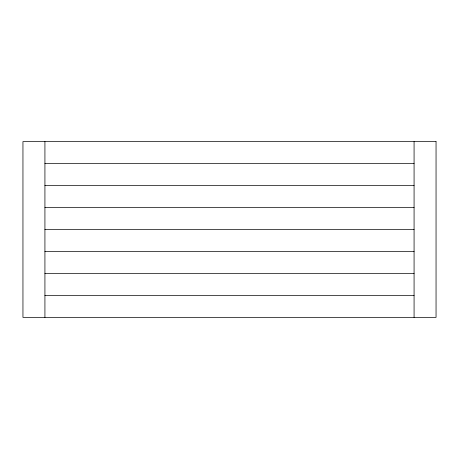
<?xml version="1.0" encoding="UTF-8"?>
<svg xmlns="http://www.w3.org/2000/svg" width="459" height="459" viewBox="0 0 459 459"><rect width="100%" height="100%" fill="white"/><g stroke="black" fill="none" stroke-linecap="round" stroke-linejoin="round"><path stroke-width="0.69" d="M44.925 163.582L414.075 163.582M44.925 185.551L414.075 185.551M44.925 207.525L414.075 207.525M44.925 229.5L414.075 229.5M44.925 251.475L414.075 251.475M44.925 273.449L414.075 273.449M44.925 295.418L414.075 295.418M414.075 141.607L414.075 317.393M44.925 141.607L44.925 317.393M436.05 141.607L22.95 141.607L22.95 317.393L436.05 317.393L436.05 141.607"/></g></svg>
